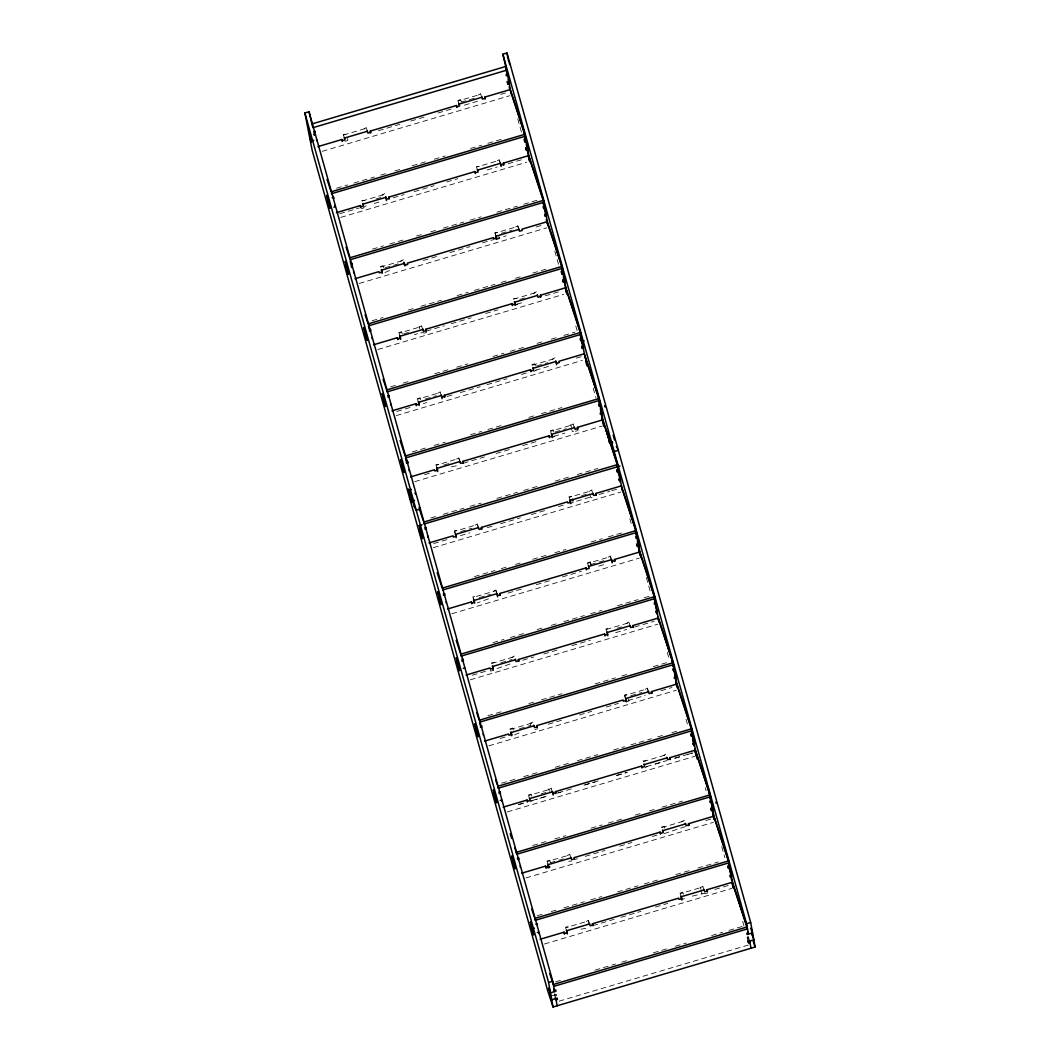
<?xml version="1.0" encoding="UTF-8"?>
<svg xmlns="http://www.w3.org/2000/svg" width="1060" height="1060" viewBox="0 0 1060 1060"><rect width="100%" height="100%" fill="white"/><g stroke="black" fill="none" stroke-linecap="round" stroke-linejoin="round"><path stroke-width="0.75" stroke-dasharray="5 3.75" d="M457.88 100.409L460.636 99.587L461.431 102.025M480.789 93.611L478.153 95.069M343.427 135.044L366.349 128.247L366.694 130.181M461.087 102.157L476.921 97.467M378.473 130.685L399.805 124.325M410.829 121.052L426.597 116.375M437.992 113.022L453.389 108.425M464.412 105.152L480.18 100.475M500.664 94.393L506.971 92.525M345.096 141.272L347.839 140.45L346.527 136.157M322.2 151.355L509.741 95.718M336.577 188.216L347.614 184.93M353.921 183.062L374.405 176.98M380.712 175.112L387.006 173.244M394.89 170.912L401.197 169.043M412.234 165.757L427.988 161.094M434.295 159.212L445.319 155.939M470.534 148.466L481.571 145.194M487.878 143.312L503.632 138.635M361.831 200.459L364.693 200.287M384.74 193.649L382.117 195.119M476.391 166.46L479.266 166.287M361.95 201.095L384.859 194.298M376.048 198.949L382.156 197.133M339.796 213.709L359.247 207.945M374.193 203.48L382.077 201.161M393.101 197.862L404.138 194.59M414.221 191.635L434.083 185.712M446.684 181.962L457.721 178.69M487.136 169.998L497.113 167.003M508.151 163.73L524.66 158.854M363.606 207.323L366.243 205.865M361.142 208.714L363.898 207.893M340.724 217.419L526.674 162.233M372.431 249.126L383.468 245.854M389.762 243.972L405.529 239.295M416.553 236.022L422.86 234.154M430.744 231.822L437.051 229.954M443.345 228.072L463.843 222.004M470.136 220.122L481.174 216.849M496.928 212.172L517.426 206.104M523.719 204.222L539.487 199.558M380.341 266.51L383.097 265.689L383.892 268.127M403.264 259.713L400.627 261.171M380.46 267.147L403.37 260.349M385.138 267.796L400.667 263.198M501.287 233.332L512.179 230.099M389.55 270.472L384.873 272.566M423.337 260.469L439.979 255.5M449.97 252.571L469.925 246.622M482.538 242.873L493.562 239.6M495.139 239.136L506.176 235.863M536.121 226.972L542.415 225.104M496.69 239.388L499.432 238.566L498.12 234.273M359.234 283.471L546.774 227.82M372.033 320.782L383.071 317.51M408.285 310.037L414.592 308.168M420.886 306.287L441.384 300.219M457.138 295.541L468.175 292.269M474.469 290.387L494.967 284.319M501.261 282.437L507.568 280.569M515.452 278.237L521.758 276.368M532.783 273.096L548.537 268.418M398.865 332.562L401.608 331.753L402.416 334.178M419.137 327.222L421.774 325.764M513.424 298.575L516.286 298.403M536.333 291.765L533.71 293.236M513.543 299.212L536.453 292.414M403.661 333.86L410.021 331.965M519.811 299.397L526.131 297.515M414.354 334.682L417.521 333.714M426.186 331.184L444.312 325.764M451.255 323.737L471.104 317.815M485.705 313.522L497.895 309.865M516.816 304.26L524.687 301.915M545.171 295.833L560.197 291.407M423.55 332.641L420.688 332.813M515.2 305.439L517.837 303.981M423.841 333.211L426.584 332.389M377.744 349.522L563.708 294.349M390.557 386.847L396.851 384.979M403.158 383.097L409.465 381.229M434.679 373.756L450.434 369.079M456.741 367.197L467.778 363.925M492.993 356.451L504.017 353.179M510.324 351.297L526.078 346.633M537.115 343.347L543.422 341.479M551.293 339.147L557.6 337.279M563.907 335.41L574.944 332.125M417.375 398.626L420.131 397.805L420.926 400.243M440.298 391.816L437.661 393.286M531.948 364.627L534.691 363.805L535.486 366.243M554.857 357.829L552.22 359.287M532.054 365.263L554.976 358.466M425.338 398.971L436.415 395.685M536.731 365.912L547.821 362.626M396.837 411.439L412.406 406.788M423.377 403.555L426.584 402.575M447.068 396.493L453.375 394.625M460.371 392.584L480.167 386.675M486.99 384.687L506.958 378.725M521.454 374.458L529.284 372.139M535.327 370.311L551.081 365.634M576.295 358.147L582.602 356.279M533.723 371.503L536.347 370.033M396.268 415.586L582.231 360.4M412.221 451.958L427.975 447.293M434.282 445.412L445.319 442.139M470.534 434.666L481.558 431.393M487.865 429.512L503.619 424.835M528.834 417.362L535.141 415.493M541.448 413.612L561.933 407.543M435.899 464.677L438.76 464.505M550.458 430.678L553.201 429.87L554.009 432.294M570.731 425.338L573.367 423.881M443.862 465.022L450.182 463.141M555.255 431.976L566.332 428.677M424.609 474.708L430.917 472.839M451.388 466.798L457.841 465.565M463.22 463.286L484.5 456.94M496.106 453.521L511.291 448.99M522.739 445.624L538.082 441.039M553.837 436.362L564.874 433.089M552.233 437.555L554.87 436.097M571.194 427.922L572.4 431.566L575.143 430.757M575.434 431.327L578.177 430.506M414.778 481.637L602.318 425.988M430.731 518.022L437.038 516.154M443.345 514.272L463.829 508.204M470.136 506.322L481.16 503.05M496.928 498.372L517.413 492.304M523.719 490.422L539.474 485.758M555.228 481.081L570.995 476.404M577.303 474.535L597.787 468.454M568.968 496.742L571.843 496.57M591.891 489.932L589.254 491.403M460.782 531.55L471.872 528.264M581.662 495.683L588.022 493.801M433.673 543.568L448.83 539.103M460.398 535.671L469.925 532.822M487.255 527.668L493.562 525.8M500.532 523.759L520.354 517.85M531.378 514.577L547.145 509.9M558.487 506.574L564.755 504.706M576.547 501.208L591.268 496.809M599.152 494.477L609.765 491.35M611.752 490.727L618.059 488.859M570.744 503.606L573.38 502.149M589.718 493.973L590.91 497.63L593.666 496.809M433.288 547.689L620.829 492.039M474.469 576.587L494.954 570.518M501.261 568.637L507.554 566.769M515.438 564.437L521.745 562.568M532.769 559.296L548.537 554.618M554.844 552.737L565.868 549.464M591.082 541.991L602.12 538.718M608.427 536.837L624.181 532.173M587.492 562.794L590.234 561.972L591.029 564.41M479.305 597.601L490.382 594.316M590.698 564.556L606.28 559.932M488.435 598.874L477.45 602.835M508.084 593.07L524.687 588.115M536.28 584.709L551.478 580.164M562.502 576.892L581.41 571.287M598.754 566.133L605.048 564.264M451.812 613.753L639.352 558.103M492.979 642.651L504.017 639.379M510.31 637.497L526.078 632.833M537.102 629.547L543.409 627.679M551.293 625.347L557.6 623.479M563.893 621.611L584.391 615.529M590.685 613.66L601.722 610.375M617.476 605.71L637.961 599.629M644.268 597.76L650.575 595.879M491.442 662.844L494.304 662.672M514.352 656.047L511.715 657.505M491.548 663.481L514.471 656.683M606.121 629.494L629.03 622.697L629.375 624.618M500.983 662.725L512.059 659.439M617.132 628.262L623.466 626.38M472.283 675.22L488.859 670.331M510.099 663.997L495.961 668.9M522.712 660.247L533.736 656.975M543.82 654.02L560.528 649.025M572.016 645.646L590.473 640.147M615.688 632.661L626.725 629.388M634.596 627.056L654.272 621.24M493.496 670.291L490.753 671.099L490.356 669.88M470.322 679.804L657.862 624.154M487.852 715.712L503.619 711.035M528.834 703.562L535.128 701.694M541.435 699.812L561.919 693.744M595.018 683.912L615.502 677.843M621.809 675.962L628.116 674.094M653.331 666.621L669.085 661.943M509.953 728.896L512.709 728.074L513.504 730.512M530.239 723.556L532.862 722.098M510.072 729.545L532.981 722.748M519.506 728.776L530.583 725.49M630.899 695.718L641.976 692.432M500.254 738.462L506.548 736.594M519.108 732.897L514.484 734.951M548.245 724.258L564.861 719.289M579.568 714.957L591.652 711.34M606.201 707.06L618.444 703.389M627.904 700.594L645.235 695.439M661.003 690.762L672.027 687.49M626.301 701.773L629.044 700.951L627.732 696.658M534.929 729.545L537.672 728.723M488.845 745.856L676.373 690.206M501.645 783.181L517.399 778.504M523.706 776.622L539.46 771.958M555.228 767.281L570.982 762.604M577.289 760.736L597.774 754.654M613.541 749.976L624.565 746.704M630.872 744.835L651.357 738.754M657.664 736.885L663.971 735.004M671.841 732.672L678.148 730.804M528.463 794.947L531.219 794.139L532.014 796.577M548.749 789.607L551.385 788.15M643.036 760.961L645.898 760.788M665.945 754.163L663.308 755.621M643.142 761.597L666.064 754.799M541.157 793.9L547.265 792.085M518.764 804.527L523.494 803.122M531.378 800.777L547.132 796.1L536.042 799.426M558.169 792.827L573.924 788.15M584.961 784.877L600.715 780.2M616.469 775.522L627.507 772.25M646.414 766.645L666.899 760.563M674.783 758.231L681.09 756.35M687.397 754.481L693.69 752.613M518.406 804.659L524.395 802.884M557.361 793.105L560.488 792.164M583.994 785.195L594.952 781.949M616.88 775.443L626.274 772.647M655.358 764.021L663.268 761.676M674.849 758.245L692.803 752.905M530.252 801.824L532.875 800.366M644.811 767.824L647.448 766.367M507.356 811.92L694.896 756.27M532.769 845.496L548.524 840.818M554.831 838.937L565.855 835.664M591.082 828.191L602.106 824.918M608.413 823.037L624.168 818.373M635.205 815.087L641.512 813.219M649.383 810.887L655.689 809.019M661.996 807.15L682.481 801.068M546.986 861.012L549.729 860.19L550.538 862.628M569.896 854.214L567.259 855.672M661.546 827.012L664.302 826.19L665.097 828.628M684.455 820.215L681.832 821.672M661.665 827.661L684.574 820.864M550.193 862.76L565.775 858.149M574.308 859.62L577.435 858.693M585.279 856.361L605.048 850.465M619.729 846.145L631.84 842.514M652.324 836.446L658.896 834.525M685.422 826.615L663.322 833.889M705.907 820.546L712.214 818.664M571.671 861.078L568.809 861.25M525.866 877.971L713.406 822.322M537.102 915.747L543.396 913.879M551.279 911.547L557.587 909.679M563.893 907.81L584.378 901.729M590.685 899.861L601.709 896.574M617.476 891.91L637.961 885.829M644.268 883.96L660.022 879.283M675.776 874.606L691.544 869.929M697.851 868.06L718.335 861.979M565.497 927.063L568.359 926.89M680.069 893.063L682.812 892.255L683.607 894.693M700.342 887.723L702.979 886.266M580.986 929.183L587.439 927.951M592.818 925.671L614.111 919.325M621.014 917.311L640.902 911.375M655.477 907.082L667.694 903.425M692.392 896.137L704.754 893.143M714.864 889.459L729.823 885.021M681.845 899.94L684.469 898.482M705.033 893.712L707.788 892.904M544.389 944.023L731.93 888.373M555.612 981.812L561.919 979.943M595.018 970.112L615.502 964.043M621.809 962.162L628.103 960.294M653.318 952.821L669.085 948.144M675.379 946.275L686.416 942.989M711.631 935.516L722.668 932.244M728.962 930.375L744.729 925.698M551.902 995.764L556.036 994.532L556.831 996.97M748.492 937.424L747.128 937.835L747.353 939.12L748.731 938.71M554.883 996.228L556.261 995.817L556.036 994.532M559.097 1001.183L748.214 945.069M500.108 162.101L499.313 159.662L496.676 161.12M518.618 228.152L517.823 225.714L515.187 227.171M748.095 936.205L749.301 939.862M747.221 936.788L748.161 939.65M570.625 424.702L571.419 427.127M611.196 558.421L610.401 555.996L607.764 557.454M458.794 103.482L458 101.044L480.909 94.247L481.253 96.182M629.719 624.486L628.911 622.048L626.288 623.505M477.305 169.534L476.51 167.109L499.419 160.298L499.777 162.233M648.23 690.537L647.435 688.099L644.798 689.556M495.709 234.949L494.914 232.511L497.776 232.339M495.828 235.598L495.02 233.16L517.942 226.363L518.287 228.298M551.372 433.765L550.577 431.327L573.486 424.53L573.831 426.451M700.223 887.087L701.031 889.525M700.806 890.307L701.998 893.951M569.883 499.817L569.087 497.378L591.997 490.581L592.341 492.516M591.149 565.059L590.234 561.972M588.406 565.868L587.598 563.43L610.52 556.633L610.865 558.567M606.916 631.919L606.002 628.845L608.864 628.673M625.32 697.334L624.512 694.896L627.387 694.724M625.426 697.983L624.631 695.546L647.541 688.748L647.899 690.683M680.984 896.15L680.176 893.712L703.098 886.915L703.442 888.85M367.025 130.035L366.23 127.597L363.593 129.055M419.031 326.586L419.826 329.011M459.603 460.305L458.808 457.88L456.171 459.338M478.126 526.37L477.318 523.932L474.681 525.389M496.636 592.421L495.841 589.983L493.205 591.44M344.235 137.482L343.321 134.395L346.183 134.222M530.119 722.907L530.914 725.345M399.779 335.649L398.984 333.211L421.893 326.414L422.238 328.335M548.63 788.971L549.438 791.409M418.289 401.7L417.494 399.262L440.403 392.465L440.748 394.4M589.214 922.703L588.419 920.265L585.783 921.723M436.813 467.751L436.005 465.313L458.927 458.516L459.272 460.451M455.204 533.167L454.409 530.729L457.271 530.557M455.323 533.803L454.528 531.378L477.437 524.581L477.782 526.502M473.833 599.867L472.919 596.78L475.794 596.608M529.39 798.034L528.582 795.596L551.491 788.799L551.849 790.733M547.901 864.085L547.106 861.647L570.015 854.85L570.359 856.785M566.411 930.137L565.616 927.712L588.525 920.901L588.87 922.836M554.261 993.723L555.056 996.162M517.731 118.76L521.745 133.096M554.804 251.048L558.832 265.384M575.805 325.95L577.143 330.733M593.229 388.119L595.905 397.685M629.825 518.698L632.065 526.648M646.335 577.581L650.8 593.494M667.297 652.377L669.085 658.75M686.032 719.223L687.821 725.583M705.218 787.659L706.106 790.84M721.728 846.542L724.841 857.686M742.689 921.339L744.027 926.122M496.305 592.567L495.947 590.632L473.038 597.429L473.383 599.364"/><path stroke-width="1.5" d="M505.66 65.786L505.885 67.085L502.851 54.219L506.985 53L750.692 922.505L755.117 947.03L553.015 1007L547.848 991.232L312.17 150.401L304.882 112.969L309.017 111.737L552.737 981.242L554.605 991.617L553.797 989.179M311.759 124.02L505.607 66.502L507.515 74.094L506.137 74.505L506.362 75.79L507.74 75.379M506.799 70.159L312.965 127.677L312.157 125.239M313.667 131.612L315.045 131.201L315.27 132.487L313.906 132.897M313.786 140.278L311.031 141.099L309.772 134.13M508.999 82.362L507.621 82.76L507.859 84.058L509.224 83.647L508.204 79.924M344.513 138.052L367.423 131.255M459.073 104.052L481.995 97.255M317.947 146.611L341.876 139.509L342.287 140.728L345.03 139.907L344.235 137.482M370.642 133.017L370.298 131.082L456.449 105.51L456.847 106.729L459.589 105.92L458.794 103.482M485.202 99.017L484.857 97.083L510.284 89.543L524.965 134.275L526.025 140.145L524.647 140.556L524.885 141.841L526.264 141.43M524.965 134.275L331.131 191.807L327.076 179.458M331.475 193.728L525.323 136.21L510.642 91.465M332.191 197.663L333.555 197.253L333.794 198.551L332.986 196.113M527.509 148.413L526.144 148.824L526.37 150.109L527.747 149.698L526.542 146.055M333.9 207.217L335.278 206.806L335.04 205.521M363.037 204.103L385.946 197.306L386.529 200.525M477.596 170.117L500.505 163.306L501.089 166.526M336.457 212.662L360.4 205.56L360.798 206.779L363.54 205.971L362.745 203.533M389.152 199.068L388.808 197.133L474.959 171.574L475.357 172.793L478.113 171.972L477.305 169.534M503.725 165.069L503.367 163.134L528.808 155.595L543.489 200.34L544.535 206.21L543.17 206.607L543.396 207.906L544.774 207.495M543.489 200.34L349.641 257.858L346.103 247.06M349.985 259.793L543.833 202.274L529.152 157.529M350.926 265.013L352.304 264.602L352.079 263.317M546.033 214.465L544.654 214.875L544.88 216.16L546.258 215.75L545.463 213.325M404.456 263.357L381.547 270.168L382.13 273.387M519.016 229.371L496.106 236.168L496.69 239.388M354.981 278.727L378.91 271.625L379.308 272.844L382.064 272.022L381.269 269.584M518.737 228.788L519.533 231.226L522.288 230.417L521.891 229.198L547.318 221.646L561.999 266.391L368.165 323.909L365.117 314.648M369.211 329.779L370.589 329.368L370.828 330.654L369.45 331.065M561.999 266.391L563.059 272.261L561.681 272.672L561.919 273.957L563.284 273.546M564.543 280.529L563.165 280.926L563.403 282.225L564.781 281.814L563.575 278.157L566.861 293.408L564.781 281.814M422.98 329.421L400.057 336.219L400.64 339.438M537.539 295.422L514.63 302.219L515.2 305.439M373.491 344.778L397.434 337.676L397.831 338.895L400.574 338.074L399.779 335.649M426.186 331.184L425.842 329.249L511.993 303.677L512.391 304.896L515.133 304.087L514.338 301.649M540.746 297.184L540.401 295.25L565.841 287.71L580.522 332.442L581.569 338.312L580.191 338.723L580.429 340.008L581.808 339.598M566.186 289.632L580.867 334.377L387.019 391.895L386.675 389.961L580.522 332.442M387.735 395.83L389.1 395.42L389.338 396.718L387.96 397.116M584.206 340.896L581.463 341.704L583.464 347.799L580.376 334.668M583.053 346.58L581.688 346.991L581.913 348.276L583.292 347.865L582.496 345.427M533.14 368.284L556.049 361.473L556.633 364.693M392.001 410.829L415.944 403.727L416.341 404.947L419.098 404.138L418.289 401.7M444.697 397.235L444.352 395.3L530.504 369.741L530.901 370.96L533.657 370.139L532.862 367.701M555.771 360.904L556.566 363.341L559.322 362.52L558.911 361.301L584.351 353.762L599.033 398.507L405.185 456.025L400.124 440.589M406.245 461.882L407.623 461.484L407.848 462.769L406.483 463.18M599.033 398.507L600.092 404.363L598.715 404.774L598.94 406.059L600.318 405.662M601.577 412.632L600.198 413.042L600.437 414.327L601.802 413.917L600.609 410.273L602.173 418.965M460 461.524L437.091 468.321L437.674 471.541M574.573 427.538L551.65 434.335L552.233 437.555M410.525 476.894L434.454 469.792L434.852 470.998L437.608 470.19L436.813 467.751M463.22 463.286L462.875 461.352L549.027 435.792L549.424 437.011L552.167 436.19L551.372 433.765M577.779 429.3L577.435 427.365L602.862 419.813L617.543 464.558L618.603 470.428L617.225 470.839L617.463 472.124L618.828 471.713M412.3 497.047L409.558 497.856L412.009 502.413L408.498 490.237L411.253 489.415M411.757 501.194L414.5 500.373M609.739 442.524L612.468 441.636M609.977 443.676L612.733 442.855M617.543 464.558L423.708 522.077L424.053 524.011L619.981 466.029M419.906 528.092L419.27 525.588L422.026 524.766M424.755 527.946L426.133 527.535L426.372 528.821L424.994 529.231M620.087 478.683L618.709 479.093L618.947 480.379L620.325 479.981L619.517 477.543M478.524 527.588L455.601 534.386L456.184 537.606M593.083 493.589L570.174 500.386L570.744 503.606M429.035 542.945L452.978 535.843L453.375 537.062L456.118 536.241L455.323 533.803M481.73 529.337L481.386 527.416L567.537 501.844L567.935 503.063L570.691 502.255L569.883 499.817M596.29 495.351L595.945 493.417L621.385 485.864L636.066 530.609L637.113 536.479L635.748 536.89L635.974 538.175L637.351 537.764M636.066 530.609L442.219 588.128L437.157 572.705M442.563 590.062L636.411 532.544L621.73 487.799M443.279 593.997L444.657 593.587L444.882 594.885L443.504 595.283M638.61 544.747L637.232 545.158L637.457 546.443L638.835 546.033L637.404 541.09M474.125 600.437L497.034 593.64L497.617 596.859M588.684 566.438L611.593 559.64L612.176 562.86M447.545 608.996L471.488 601.894L471.885 603.114L474.642 602.305L473.833 599.867M500.254 595.402L499.896 593.467L586.048 567.908L586.445 569.114L589.201 568.306L588.406 565.868M614.813 561.402L614.469 559.468L639.895 551.929L654.577 596.674L655.636 602.53L654.258 602.941L654.484 604.226L655.862 603.829M640.24 553.863L654.921 598.595L461.087 656.113L460.729 654.192L654.577 596.674M461.789 660.049L463.167 659.651L463.392 660.937L462.027 661.347M463.273 668.317L464.651 667.906M657.12 610.798L655.742 611.209L655.981 612.495L657.346 612.084L656.551 609.659M515.544 659.691L492.635 666.488L493.218 669.708M630.117 625.705L607.194 632.502L607.777 635.722M466.069 675.061L489.998 667.959L490.409 669.165L493.152 668.356L492.357 665.918M518.764 661.453L518.419 659.519L604.571 633.959L604.968 635.178L607.711 634.357L606.916 631.919M633.323 627.454L632.979 625.533L658.406 617.98L673.087 662.725L674.147 668.595L672.769 668.992L673.007 670.291L674.385 669.88M673.087 662.725L479.252 720.244L476.722 712.532M480.312 726.113L481.677 725.702L481.916 726.988L480.538 727.399M675.631 676.85L674.266 677.26L674.491 678.546L675.869 678.148L674.663 674.491L675.193 677.393M534.068 725.755L511.158 732.553L511.728 735.772M648.627 691.756L625.718 698.553L626.301 701.773M484.579 741.112L508.522 734.01L508.919 735.229L511.662 734.408L510.867 731.97M537.274 727.504L536.93 725.583L623.081 700.011L623.479 701.23L626.235 700.422L625.426 697.983M651.847 693.518L651.489 691.584L676.929 684.031L691.61 728.776L692.657 734.646L691.292 735.057L691.517 736.342L692.896 735.931M691.61 728.776L497.763 786.295L498.107 788.229L691.955 730.711L677.274 685.966M498.823 792.164L500.201 791.754L500.426 793.039L499.048 793.45M500.307 800.433L501.685 800.022L501.91 801.307M694.154 742.914L692.776 743.312L693.001 744.61L694.379 744.199L693.187 740.542L694.234 746.346M529.669 798.604L552.578 791.807L553.161 795.026M644.228 764.604L667.137 757.807M503.102 807.163L527.032 800.062L527.429 801.28L530.185 800.459L529.39 798.034M555.798 793.569L555.44 791.635L641.591 766.075L642.002 767.281L644.745 766.473L643.95 764.035M670.357 759.569L670.013 757.635L695.439 750.096L710.12 794.841L711.18 800.697L709.803 801.108L710.041 802.394L711.406 801.983M695.784 752.017L710.465 796.762L516.631 854.28L516.286 852.359L710.12 794.841M517.333 858.216L518.711 857.818L518.95 859.103L517.572 859.514M712.664 808.965L711.287 809.376L711.525 810.662L712.903 810.251L711.697 806.607L712.227 809.495M571.101 857.858L548.179 864.655L548.762 867.875L547.967 865.45M662.752 830.669L685.661 823.872M521.613 873.228L545.555 866.113L545.953 867.332L548.696 866.524L547.901 864.085M662.46 830.086L663.255 832.524L660.512 833.346L660.115 832.126L573.963 857.686L574.361 858.905L571.605 859.726L570.81 857.288M688.867 825.621L688.523 823.699L713.963 816.147L728.644 860.892L729.691 866.762L728.313 867.159L728.551 868.458L729.929 868.047M546.735 867.769L549.888 866.841M728.644 860.892L534.797 918.41L535.141 920.345L728.988 862.827L714.308 818.081M535.856 924.28L537.221 923.869L537.46 925.155M532.981 932.482L533.617 934.986L531.616 928.891L534.372 928.083M537.341 932.535L538.718 932.137L538.944 933.423M731.175 875.017L729.81 875.428L730.035 876.713L731.413 876.302L729.585 870.154M589.612 923.909L566.702 930.72L567.272 933.939M704.171 889.923L681.262 896.72L681.845 899.94M540.123 939.279L564.066 932.177L564.463 933.396L567.219 932.575L566.411 930.137M592.818 925.671L592.474 923.737L678.625 898.178L679.023 899.397L681.779 898.575L680.984 896.15M707.391 891.685L707.033 889.751L732.473 882.198L747.154 926.943L553.307 984.462L549.769 973.663M553.015 1007L548.603 982.474L552.737 981.242M747.644 931.66L748.439 934.098L746.571 923.724L750.692 922.505M553.664 986.396L747.499 928.878L732.818 884.133M554.367 990.331L555.745 989.921L555.97 991.206L550.471 992.849L548.881 987.973L549.504 990.477M748.214 932.813L746.836 933.224L747.062 934.509L752.56 932.879L750.97 928.003L751.593 930.508M747.75 940.339L748.559 942.777L749.923 942.366M616.337 446.604L616.973 447.784M617.476 448.711L618.351 450.315L614.217 451.547L611.991 447.227L608.533 434.587M606.214 430.267L608.493 434.52M609.01 441.861L609.434 442.669M419.27 506.985L420.383 509.065L416.262 510.284L414.248 506.561M414.221 506.494L410.724 493.735L408.246 489.018L408.498 490.237M508.177 59.705L508.985 62.129M509.383 63.348L509.781 64.567M506.309 70.437L507.515 74.094M507.051 81.62L507.859 84.058M525.23 137.707L526.025 140.145M525.058 137.787L527.907 149.632L526.317 144.756M524.091 139.403L524.885 141.841M525.575 147.671L526.37 150.109M543.343 202.553L544.535 206.21M543.807 205.123L543.17 202.619L546.43 215.683L544.204 208.316L544.601 209.522M547.662 223.581L562.343 268.326L368.509 325.844L368.973 328.467M562.264 269.823L563.059 272.261M562.184 270.194L564.94 281.735L563.35 276.872M561.111 271.519L561.919 273.957M604.677 405.715L605.075 406.934L604.849 405.649M562.608 279.787L563.403 282.225M580.443 336.02L580.84 337.239M581.225 340.419L581.635 341.638M584.696 355.696L599.377 400.428L405.543 457.96L406.007 460.583M599.284 401.939L600.092 404.363M599.218 402.31L601.338 411.346M600.371 408.988L601.974 413.85L601.736 412.565M603.723 423.284L617.9 466.493M617.41 466.771L618.603 470.428M617.238 466.837L619.464 474.217M618.497 473.82L620.484 479.902M616.655 469.686L617.463 472.124M637.113 536.479L635.443 530.199M636.663 544.005L637.457 546.443M654.431 598.887L655.636 602.53M654.669 600.172L659.174 622.233M654.497 600.238L655.424 604.399M656.1 605.114L656.498 606.333M655.517 605.936L657.518 612.017M658.764 619.914L673.444 664.66L479.597 722.178L480.074 724.801M674.531 673.511L676.028 678.069L672.239 661.003M484.857 97.083L485.255 98.302L482.512 99.123L481.704 96.685M691.465 730.989L692.657 734.646M691.703 732.288L693.916 741.616M691.531 732.354L692.458 736.501M692.551 738.038L694.552 744.133L694.313 742.835M690.722 733.904L691.517 736.342M503.367 163.134L503.765 164.353L501.022 165.174L500.227 162.736M711.18 800.697L709.272 793.119M710.73 808.223L711.525 810.662M752.388 934.907L751.99 933.701L753.819 939.849L748.32 941.479L748.559 942.777M728.896 864.324L729.691 866.762M728.723 864.39L731.585 876.236M728.564 864.47L729.492 868.617M753.236 941.293L755.117 947.03M540.401 295.25L540.799 296.469L538.056 297.29L537.248 294.852M727.756 866.02L728.551 868.458M577.435 427.365L577.832 428.584L575.077 429.393L574.282 426.955M595.945 493.417L596.343 494.636L593.6 495.444L592.805 493.019M614.469 559.468L614.866 560.687L612.11 561.508L611.315 559.07M632.979 625.533L633.376 626.751L630.634 627.56L629.825 625.122M651.489 691.584L651.887 692.803L649.144 693.611L648.349 691.186M670.013 757.635L670.41 758.854L667.654 759.676L666.859 757.237M495.828 235.598L496.623 238.023L493.88 238.844L493.47 237.625L407.318 263.185L407.729 264.404L404.973 265.225L404.178 262.787M688.523 823.699L688.921 824.905L686.178 825.727L685.37 823.289M707.033 889.751L707.444 890.97L704.688 891.778L703.893 889.353M572.983 500.929L572.294 499.141M370.298 131.082L370.695 132.301L367.939 133.109L367.144 130.672M388.808 197.133L389.205 198.352L386.463 199.174L385.654 196.736M425.842 329.249L426.239 330.468L423.483 331.276L422.688 328.839M403.727 262.284L404.92 265.941M444.352 395.3L444.75 396.519L442.007 397.328L441.212 394.903M462.875 461.352L463.273 462.571L460.517 463.392L459.722 460.954M481.386 527.416L481.783 528.635L479.041 529.443L478.232 527.005M499.896 593.467L500.293 594.687L497.551 595.495L496.756 593.07M518.419 659.519L518.817 660.738L516.061 661.559L515.266 659.121M536.93 725.583L537.327 726.789L534.584 727.611L533.776 725.172M555.44 791.635L555.851 792.853L553.095 793.662L552.3 791.237M592.474 923.737L592.871 924.956L590.129 925.778L589.333 923.34M473.502 600L474.589 603.008M311.812 123.305L309.017 111.737M510.814 732.685L511.622 735.123M314.131 134.183L314.529 135.402L314.303 134.117M308.579 130.473L310.408 136.634L310.01 135.415M310.805 139.814L311.428 142.318L309.838 137.442M327.328 197.809L326.692 195.305L328.918 202.685L328.52 201.466M328.123 202.221L327.712 201.002L329.952 208.369L329.315 205.865M345.838 263.874L345.216 261.369L347.442 268.736L347.044 267.517M383.137 379.162L386.675 389.961M407.053 460.332L407.848 462.769M365.143 334.324L364.746 333.105L366.972 340.485L366.349 337.981M382.872 395.976L382.236 393.472L384.462 400.852L384.065 399.633M419.15 508.19L423.205 520.539M383.667 400.375L383.269 399.169L385.495 406.536L384.859 404.032M402.747 465.618L400.759 459.536L401.382 462.041M402.588 465.684L402.985 466.903M402.177 466.44L401.78 465.221L404.006 472.588L402.35 464.399M403.37 470.083L403.781 471.302M419.27 525.588L421.496 532.955L421.098 531.749M462.597 658.499L463.392 660.937M456.184 640.306L460.729 654.192M420.688 532.491L420.29 531.272L422.516 538.652L421.893 536.148M439.781 597.734L437.78 591.639L438.416 594.143M439.608 597.8L440.019 599.019M457.721 664.607L457.324 663.388L459.55 670.755L458.927 668.25M495.735 780.133L497.259 784.758M475.052 725.04L475.45 726.259M476.642 729.903L477.04 731.122L474.814 723.755L476.47 731.943M510.204 833.836L511.728 838.473M514.762 847.722L516.286 852.359M475.834 729.439L476.245 730.658M477.437 734.315L478.073 736.819L476.072 730.724M493.96 792.31L493.337 789.806L495.563 797.186L495.166 795.967M494.755 796.709L494.358 795.49L496.583 802.87L495.947 800.366M531.762 909.149L534.293 916.86M512.073 857.156L512.483 858.362M513.676 862.019L514.073 863.237L511.848 855.857L513.504 864.059M512.868 861.555L513.265 862.774M514.471 866.417L515.094 868.922L513.106 862.84M555.281 997.447L556.089 999.885L557.454 999.474L557.229 998.189L551.73 999.818L549.901 993.657L550.299 994.876M530.994 924.426L530.358 921.922L532.584 929.289L532.186 928.07M531.789 928.825L531.391 927.606L531.616 928.891M414.99 492.966L415.268 493.92M609.725 442.444L606.201 430.453M502.851 54.219L746.571 923.724M528.45 157.012L529.788 161.782M565.523 289.3L566.875 294.084M585.637 361.023L586.975 365.806M601.709 418.395L603.948 426.372M638.756 550.524L640.094 555.294M675.776 682.613L677.115 687.397M694.962 751.05L697.188 759.013M712.797 814.716L714.135 819.486M731.983 883.152L733.321 887.922M304.882 112.969L548.603 982.474M613.21 435.077L614.482 439.94M752.123 933.409L752.626 936.205M749.698 941.081L750.983 948.263M731.413 876.302L733.494 887.909M727.783 859.17L728.26 861.793M731.003 877.004L731.519 879.906M715.937 801.983L716.163 803.268M711.803 803.202L712.042 804.5L709.816 797.12L710.041 798.405M711.644 803.281L713.062 810.185L710.703 801.095M712.903 810.251L714.718 820.4M712.744 812.397L713.526 816.756M694.379 744.199L696.473 755.793M690.762 727.054L691.226 729.678M694.75 749.248L695.267 752.149M675.869 678.148L677.433 686.84M673.683 668.979L674.041 671.987M675.71 680.295L676.492 684.641M672.782 665.004L673.02 666.303M653.728 594.952L654.192 597.575M656.67 611.342L657.2 614.23M657.717 617.132L658.247 620.034M639.008 545.966L635.748 532.902L635.987 534.187M638.835 546.033L640.929 557.626M637.643 542.375L639.207 551.081M619.239 472.932L622.154 490.131M616.695 462.836L617.172 465.459M617.874 469.355L618.656 473.754M619.649 479.226L620.166 482.128M601.802 413.917L603.895 425.524M598.423 398.096L598.887 400.72M599.35 403.29L599.88 406.232M583.292 347.865L585.12 358.015M582.351 345.666L582.881 348.568M561.389 265.981L561.853 268.604M562.317 271.188L562.847 274.116M660.115 832.126L660.459 834.061M546.258 215.75L548.086 225.912M545.317 213.55L545.847 216.452M546.364 219.354L547.145 223.7M641.591 766.075L641.949 767.996M527.747 149.698L529.828 161.305L527.323 150.401M524.117 132.566L524.832 136.501M525.296 139.072L525.813 142M506.985 53L507.939 58.353M509.396 83.568L505.488 65.866M509.224 83.647L511.052 93.797M509.25 86.801L509.86 90.14M604.571 633.959L604.915 635.894M586.048 567.908L586.405 569.829M549.027 435.792L549.371 437.727M530.504 369.741L530.848 371.662M511.993 303.677L512.338 305.611M474.959 171.574L475.304 173.509M456.449 105.51L456.794 107.444M564.066 932.177L564.41 934.112M545.555 866.113L545.9 868.047M527.032 800.062L527.376 801.996M555.851 998.599L557.149 1005.781M549.279 989.192L550.538 996.162M442.073 398.692L441.49 395.473L418.581 402.27L419.15 405.49M531.961 926.784L533.22 933.767M530.755 923.141L532.014 930.11M520.195 866.073L520.433 867.358M471.488 601.894L471.833 603.829M513.438 860.733L514.696 867.703M494.927 794.682L496.186 801.651M493.735 791.025L494.98 797.995M483.161 733.971L483.4 735.256M476.417 728.617L477.662 735.6M415.944 403.727L416.288 405.662M458.304 663.785L458.529 665.07L456.303 657.69L456.529 658.989M457.893 662.566L459.152 669.536M456.701 658.909L457.96 665.892M446.141 601.855L446.366 603.14M397.434 337.676L397.778 339.611M439.383 596.515L441.039 604.703L438.813 597.323L439.039 598.622M438.191 592.858L439.436 599.841M427.617 535.803L427.856 537.089M420.873 530.45L422.118 537.433M419.667 526.807L420.926 533.776M409.107 469.739L409.332 471.037M360.4 205.56L360.744 207.495M401.157 460.742L402.416 467.725M390.597 403.688L390.822 404.973M341.876 139.509L342.234 141.444M383.839 398.348L385.098 405.317M382.633 394.691L383.892 401.674M372.073 337.636L372.312 338.922M365.726 333.502L365.952 334.801L363.726 327.421L363.951 328.706M365.316 332.284L366.575 339.266M364.123 328.64L365.382 335.609M353.563 271.572L353.788 272.87M351.337 266.232L351.562 267.517M350.224 261.104L350.701 263.728M348.223 273.135L348.462 274.434L346.236 267.054L346.461 268.339M346.805 266.232L348.064 273.215M345.613 262.589L346.858 269.558M328.295 200.181L329.541 207.15M327.089 196.524L328.348 203.507M316.529 139.47L316.768 140.755"/></g></svg>
